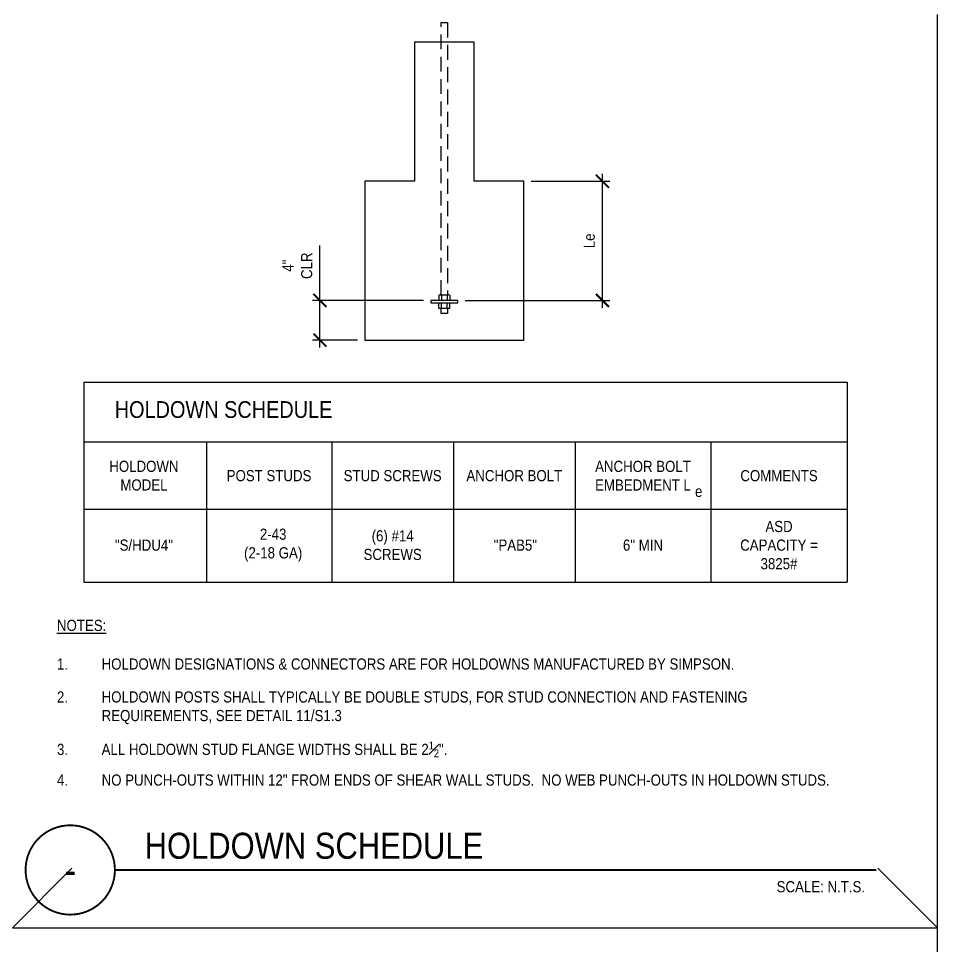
# Model space of a CAD drawing. Header units: inches. Extents: x -16404 to 14624, y -1591 to 16152.
# Drawn here: x -13600.3 to -13507.7, y 5250.2 to 5343.6 of the extents above; entities that cross this region are included whole.
import ezdxf
from ezdxf.enums import TextEntityAlignment as Align

# ---------------------------------------------------------------- set-up
doc = ezdxf.new("R2010")
doc.units = ezdxf.units.IN
doc.header["$LTSCALE"] = 24
doc.header["$MEASUREMENT"] = 0
for name, pattern in [('DASHED2', [0.375, 0.25, -0.125]), ('HIDDEN4', [0.09375, 0.0625, -0.03125]), ('HIDDEN8', [0.04625, 0.03125, -0.015])]:
    doc.linetypes.add(name, pattern=pattern)
doc.layers.get('0').update_dxf_attribs({"linetype": 'CONTINUOUS'})
doc.layers.get('DefPoints').update_dxf_attribs({"color": 251, "linetype": 'CONTINUOUS'})
for name, color, linetype in [('S-ANNO-DIMS', 2, 'CONTINUOUS'), ('S-ANNO-NOTE', 4, 'CONTINUOUS'), ('S-CONC', 4, 'CONTINUOUS'), ('S-SIMPSON', 2, 'CONTINUOUS')]:
    doc.layers.add(name, color=color, linetype=linetype)
doc.layers.add('S-ANNO-GRID-NONPLOT', color=251, linetype='CONTINUOUS', plot=False)
doc.styles.add('Arial', font='arial.ttf', dxfattribs={"width": 0.85})
doc.dimstyles.new('DIM-12$0', dxfattribs={"dimscale": 12, "dimtxt": 0.09375, "dimasz": 0.109375, "dimexe": 0.0625, "dimexo": 0.0625, "dimgap": 0.0625, "dimtad": 1, "dimdec": 4, "dimzin": 11, "dimdsep": 46, "dimlunit": 4, "dimtxsty": 'Arial', "dimblk": 'ARCHTICK', "dimblk1": 'ARCHTICK', "dimblk2": 'ARCHTICK', "dimsah": 1, "dimcen": 0.125, "dimdle": 0.0625, "dimclrd": 256, "dimclre": 256, "dimclrt": 4, "dimadec": 0, "dimazin": 0, "dimtfac": 0.75, "dimtdec": 4, "dimtofl": 0, "dimtmove": 0, "dimatfit": 3, "dimldrblk": 'ARCHTICK', "dimfxl": 1, "dimfrac": 1, "dimtolj": 1, "dimtzin": 11, "dimarcsym": 0})

# ---------------------------------------------------------------- blocks, each defined once
blk = doc.blocks.new('_ARCHTICK')
at = {"color": 0, "linetype": 'ByBlock', "const_width": 0.15}
blk.add_lwpolyline([(-0.5, -0.5), (0.5, 0.5)], dxfattribs=at)
blk = doc.blocks.new('*D2174')
at = {"layer": 'DefPoints', "color": 0, "transparency": 16777216}
for p in [(-13549.362, 5327.207), (-13541.432, 5327.207), (-13556.008, 5315.207)]:
    blk.add_point(p, dxfattribs=at)
at = {"layer": 'S-ANNO-DIMS', "lineweight": -2, "transparency": 16777216}
for p, q in [((-13541.432, 5314.457), (-13541.432, 5327.957)), ((-13548.612, 5327.207), (-13540.682, 5327.207)), ((-13555.258, 5315.207), (-13540.682, 5315.207))]:
    blk.add_line(p, q, dxfattribs=at)
at = {"layer": 'S-ANNO-DIMS', "lineweight": -2, "transparency": 16777216, "xscale": 1.3125, "yscale": 1.3125, "zscale": 1.3125}
for p, rotation in [((-13541.432, 5327.207), 90), ((-13541.432, 5315.207), 270)]:
    blk.add_blockref('_ARCHTICK', p, dxfattribs=dict(at, rotation=rotation))
at = {"layer": 'S-ANNO-DIMS', "color": 4, "transparency": 16777216, "insert": (-13542.754, 5321.207), "char_height": 1.125, "attachment_point": 5, "rotation": 90, "style": 'Arial'}
blk.add_mtext('\\A1;Le', dxfattribs=at)
blk = doc.blocks.new('*D2175')
at = {"layer": 'DefPoints', "color": 0, "transparency": 16777216}
for p in [(-13569.89, 5315.207), (-13558.715, 5315.207), (-13565.362, 5311.207)]:
    blk.add_point(p, dxfattribs=at)
at = {"layer": 'S-ANNO-DIMS', "lineweight": -2, "transparency": 16777216}
for p, q in [((-13569.89, 5315.207), (-13569.89, 5320.744)), ((-13559.465, 5315.207), (-13570.64, 5315.207)), ((-13569.89, 5310.457), (-13569.89, 5315.207)), ((-13566.112, 5311.207), (-13570.64, 5311.207))]:
    blk.add_line(p, q, dxfattribs=at)
at = {"layer": 'S-ANNO-DIMS', "lineweight": -2, "transparency": 16777216, "xscale": 1.3125, "yscale": 1.3125, "zscale": 1.3125}
for p, rotation in [((-13569.89, 5315.207), 90), ((-13569.89, 5311.207), 270)]:
    blk.add_blockref('_ARCHTICK', p, dxfattribs=dict(at, rotation=rotation))
at = {"layer": 'S-ANNO-DIMS', "color": 4, "transparency": 16777216, "insert": (-13572.159, 5318.7), "char_height": 1.125, "attachment_point": 5, "rotation": 90, "style": 'Arial'}
blk.add_mtext('\\A1;4"\\PCLR', dxfattribs=at)
blk = doc.blocks.new('Se_24x36_DETAILS_GRID')
for p, q in [((31.0697, 7.6667), (31.0697, 15.3333)), ((23.3023, 7.6667), (23.8023, 8.1667)), ((23.3023, 7.6667), (31.0697, 7.6667)), ((31.0697, 0), (31.0697, 7.6667))]:
    blk.add_line(p, q)
at = {"linetype": 'DASHED2', "ltscale": 0.5}
blk.add_line((31.0697, 7.6667), (30.5697, 8.1667), dxfattribs=at)
blk = doc.blocks.new('*U335')
at = {"const_width": 0.188}
for points in [[(-4.5, 0, -1), (4.5, 0, 3.732051)], [(-4.5, 0, 1), (4.5, 0, -3.732051)]]:
    blk.add_lwpolyline(points, format="xyb", dxfattribs=at)
blk.add_lwpolyline([(4.5, 0), (81.209, 0)], dxfattribs=at)
blk.add_circle((0, 0), 4.5)
at = {"style": 'Arial', "width": 0.85}
for tag, p in [('DWG_TITLE_1', (7.5, 6.188)), ('DWG_TITLE_2', (7.5, 2.438))]:
    blk.add_attdef(tag, text='', height=2.625, dxfattribs=at).set_placement(p, align=Align.MIDDLE_LEFT)
blk.add_attdef('#', text='', height=3, dxfattribs=at).set_placement((0, 0), align=Align.MIDDLE_CENTER)
blk.add_attdef('SCALE', text='', height=1.125, dxfattribs=at).set_placement((80.084, -1.125), align=Align.TOP_RIGHT)

msp = doc.modelspace()

# ---------------------------------------------------------------- linework, layer by layer
at = {"layer": 'S-ANNO-NOTE', "color": 2}
for p, q in [((-13593.66631, 5306.96561), (-13593.66631, 5286.8171)), ((-13593.66631, 5306.96561), (-13516.76993, 5306.96561)), ((-13516.76993, 5306.96561), (-13516.76993, 5286.8171)), ((-13593.66631, 5300.96561), (-13516.76993, 5300.96561)), ((-13593.66631, 5300.96561), (-13593.66631, 5286.8171)), ((-13581.33175, 5300.96561), (-13581.33175, 5286.8171)), ((-13568.70666, 5300.96561), (-13568.70666, 5286.8171)), ((-13556.42394, 5300.96561), (-13556.42394, 5286.8171)), ((-13544.18396, 5300.96561), (-13544.18396, 5286.8171)), ((-13530.49546, 5300.96561), (-13530.49546, 5286.8171)), ((-13593.66631, 5294.16962), (-13516.76993, 5294.16962)), ((-13593.66631, 5286.8171), (-13516.76993, 5286.8171))]:
    msp.add_line(p, q, dxfattribs=at)
at = {"layer": 'S-CONC'}
msp.add_lwpolyline([(-13560.36151, 5341.2069), (-13560.36151, 5327.2069), (-13565.36151, 5327.2069), (-13565.36151, 5311.2069), (-13549.36151, 5311.2069), (-13549.36151, 5327.2069), (-13554.36151, 5327.2069), (-13554.36151, 5341.2069)], close=True, dxfattribs=at)
at = {"layer": 'S-SIMPSON'}
for p, q in [((-13557.90839, 5315.72577), (-13557.90839, 5315.2069)), ((-13557.77167, 5315.75377), (-13556.95135, 5315.75377)), ((-13557.63495, 5315.72577), (-13557.63495, 5315.2069)), ((-13557.08807, 5315.72577), (-13557.08807, 5315.2069)), ((-13556.81464, 5315.72577), (-13556.81464, 5315.2069)), ((-13557.90839, 5314.43802), (-13557.90839, 5314.9569)), ((-13557.63495, 5314.43802), (-13557.63495, 5314.9569)), ((-13557.08807, 5314.43802), (-13557.08807, 5314.9569)), ((-13556.81464, 5314.43802), (-13556.81464, 5314.9569)), ((-13557.77167, 5314.41002), (-13556.95135, 5314.41002))]:
    msp.add_line(p, q, dxfattribs=at)
at = {"layer": 'S-SIMPSON', "linetype": 'HIDDEN4'}
msp.add_lwpolyline([(-13557.6769, 5315.75377), (-13557.6769, 5343.2069), (-13557.04612, 5343.2069), (-13557.04612, 5315.75377)], dxfattribs=at)
at = {"layer": 'S-SIMPSON'}
msp.add_lwpolyline([(-13558.71462, 5314.9569), (-13556.0084, 5314.9569), (-13556.0084, 5315.2069), (-13558.71462, 5315.2069)], close=True, dxfattribs=at)
at = {"layer": 'S-SIMPSON', "linetype": 'HIDDEN8'}
msp.add_lwpolyline([(-13557.04612, 5314.41002), (-13557.04612, 5313.89465), (-13557.6769, 5313.89465), (-13557.6769, 5314.41002)], dxfattribs=at)
at = {"layer": 'S-SIMPSON'}
for centre, radius, start, end in [((-13557.77167, 5315.40602), 0.34775, 66.8491196, 113.1508804), ((-13557.36151, 5314.40478), 1.34899, 78.3052299, 101.6947701), ((-13556.95135, 5315.40602), 0.34775, 66.8491196, 113.1508804), ((-13557.77167, 5314.75777), 0.34775, 246.8491196, 293.1508804), ((-13557.36151, 5315.75901), 1.34899, 258.3052299, 281.6947701), ((-13556.95135, 5314.75777), 0.34775, 246.8491196, 293.1508804)]:
    msp.add_arc(centre, radius, start, end, dxfattribs=at)

# ---------------------------------------------------------------- block references
at = {"layer": 'S-ANNO-GRID-NONPLOT', "xscale": 12, "yscale": 12, "zscale": 12}
msp.add_blockref('Se_24x36_DETAILS_GRID', (-13880.50433, 5160), dxfattribs=at)
at = {"layer": 'S-ANNO-NOTE'}
msp.add_blockref('*U335', (-13595.05154, 5257.8255), dxfattribs=at).add_auto_attribs({'#': '-', 'DWG_TITLE_2': 'HOLDOWN SCHEDULE', 'SCALE': 'SCALE: N.T.S.'})

# ---------------------------------------------------------------- texts
at = {"layer": 'S-ANNO-NOTE', "color": 6, "insert": (-13590.56834, 5305.05587), "char_height": 1.6875, "width": 33.7559096, "attachment_point": 1, "style": 'Arial'}
msp.add_mtext('HOLDOWN SCHEDULE', dxfattribs=at)
at = {"layer": 'S-ANNO-NOTE', "color": 4, "char_height": 1.125, "style": 'Arial'}
for s, insert, width, attachment_point in [('HOLDOWN MODEL', (-13587.62703, 5297.54466), 11.3749984, 5), ('ANCHOR BOLT EMBEDMENT L', (-13537.33971, 5297.54466), 11.3749984, 5), ('POST STUDS', (-13575.0192, 5297.54466), 11.3749984, 5), ('STUD SCREWS', (-13562.5653, 5297.54466), 11.3749984, 5), ('ANCHOR BOLT ', (-13550.30395, 5297.54466), 10.5562308, 5), ('COMMENTS', (-13523.6327, 5297.54466), 11.3749984, 5), ('e', (-13531.72554, 5295.95495), 11.3749984, 5), ('2-43\\P(2-18 GA)', (-13574.60639, 5290.54466), 8.825285, 5), ('(6) #14 SCREWS', (-13562.5653, 5290.54466), 7.9996516, 5), ('ASD CAPACITY = 3825#', (-13523.6327, 5290.54466), 7.9996516, 5), ('"S/HDU4"', (-13587.62703, 5290.54466), 7.9996516, 5), ('\\A1;"PAB5"', (-13550.19648, 5290.54466), 7.9996516, 5), ('6" MIN', (-13537.33971, 5290.54466), 7.9996516, 5), ('{\\LNOTES:}', (-13596.38985, 5283.02526), 22.5039397, 1), ('\\pi-4.5,l4.5;1.^IHOLDOWN DESIGNATIONS & CONNECTORS ARE FOR HOLDOWNS MANUFACTURED BY SIMPSON.', (-13596.38666, 5279.13606), 79.606138, 1), ('\\pi-4.5,l4.5;2.^IHOLDOWN POSTS SHALL TYPICALLY BE DOUBLE STUDS, FOR STUD CONNECTION AND FASTENING REQUIREMENTS, SEE DETAIL 11/S1.3', (-13596.38666, 5275.81878), 78.5781462, 1), ('\\A1;\\pi-4.5,l4.5;3.^IALL HOLDOWN STUD FLANGE WIDTHS SHALL BE 2{\\H0.7x;\\S1#2;}".', (-13596.38666, 5270.76295), 80.5125489, 1), ('\\pi-4.5,l4.5;4.^INO PUNCH-OUTS WITHIN 12" FROM ENDS OF SHEAR WALL STUDS.  NO WEB PUNCH-OUTS IN HOLDOWN STUDS.', (-13596.38666, 5267.44567), 78.9146059, 1)]:
    msp.add_mtext(s, dxfattribs=dict(at, insert=insert, width=width, attachment_point=attachment_point))

# ---------------------------------------------------------------- dimensions: what is measured, and where the dimension line sits
at = {"layer": 'S-ANNO-DIMS'}
dim = msp.add_linear_dim(base=(-13541.43219, 5327.2069), p1=(-13556.0084, 5315.2069), p2=(-13549.36151, 5327.2069), angle=90, text='Le', dimstyle='DIM-12$0', dxfattribs=at)
dim.commit()
dim.dimension.update_dxf_attribs({"geometry": '*D2174', "text_midpoint": (-13542.7539, 5321.2069)})
dim = msp.add_linear_dim(base=(-13569.88954, 5315.2069), p1=(-13565.36151, 5311.2069), p2=(-13558.71462, 5315.2069), angle=90, text='<>\\PCLR', dimstyle='DIM-12$0', dxfattribs=at)
dim.commit()
dim.dimension.update_dxf_attribs({"geometry": '*D2175', "text_midpoint": (-13569.88954, 5318.69986), "dimtype": 160})

doc.saveas('drawing.dxf')
